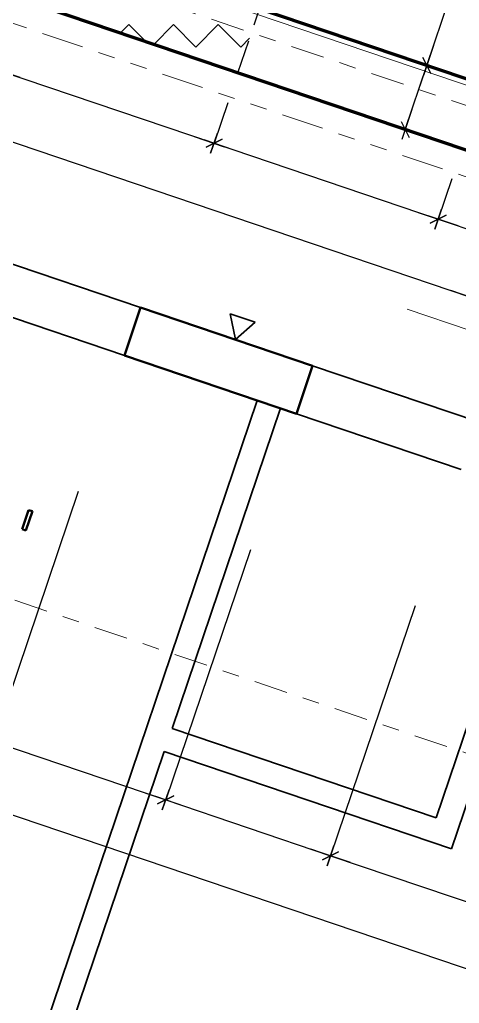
# Model space of a CAD drawing. Header units: metres. Extents: x 2661608 to 2661648.6, y 1209464.3 to 1209501.1.
# Drawn here: x 2661623.57 to 2661626.17, y 1209482.9 to 1209488.72 of the extents above; entities that cross this region are included whole.
import ezdxf

# ---------------------------------------------------------------- set-up
doc = ezdxf.new("R2010")
doc.units = ezdxf.units.M
for name, pattern in [('AUSGEZOGEN', [0]), ('GETRENNT2_S6', [0.3, 0.2, -0.1]), ('PHANTOM2_S8', [0.3, 0.2, -0.05, 0, -0.05]), ('PUNKT2_S9', [0.4, 0.25, -0.05, 0, -0.05, 0, -0.05])]:
    doc.linetypes.add(name, pattern=pattern)
for name, color, linetype, lineweight in [('TB_640', 7, 'AUSGEZOGEN', 25), ('TB_641', 7, 'AUSGEZOGEN', 25), ('TB_642', 7, 'AUSGEZOGEN', 25), ('TB_643', 7, 'AUSGEZOGEN', 25), ('TB_646', 7, 'AUSGEZOGEN', 25), ('TB_649', 7, 'AUSGEZOGEN', 25)]:
    doc.layers.add(name, color=color, linetype=linetype, lineweight=lineweight)

msp = doc.modelspace()

# ---------------------------------------------------------------- linework, layer by layer
at = {"color": 0, "linetype": 'ByBlock', "lineweight": -2}
for p, q in [((2661626.0194, 1209488.5695), (2661625.9593, 1209488.3919)), ((2661626.0385, 1209488.431), (2661625.9201, 1209488.4711)), ((2661625.9201, 1209488.4711), (2661626.0385, 1209488.431)), ((2661625.9392, 1209488.3327), (2661625.9994, 1209488.5103)), ((2661626.0028, 1209488.4035), (2661625.9558, 1209488.4986)), ((2661625.9558, 1209488.4986), (2661626.0028, 1209488.4035)), ((2661623.5722, 1209488.379), (2661623.3946, 1209488.4391)), ((2661625.8911, 1209488.1906), (2661625.831, 1209488.013)), ((2661625.8275, 1209488.1197), (2661625.8745, 1209488.0246)), ((2661625.7918, 1209488.0922), (2661625.9102, 1209488.0522)), ((2661624.6015, 1209488.0305), (2661624.7791, 1209487.9703)), ((2661624.8383, 1209487.9503), (2661624.6607, 1209488.0104)), ((2661624.6723, 1209487.9669), (2661624.7674, 1209488.0139)), ((2661624.7674, 1209488.0139), (2661624.6723, 1209487.9669)), ((2661624.6998, 1209487.9312), (2661624.7399, 1209488.0496)), ((2661624.7399, 1209488.0496), (2661624.6998, 1209487.9312)), ((2661626.0259, 1209487.4822), (2661626.066, 1209487.6006)), ((2661626.066, 1209487.6006), (2661626.0259, 1209487.4822)), ((2661625.9275, 1209487.5815), (2661626.1051, 1209487.5214)), ((2661626.1643, 1209487.5013), (2661625.9867, 1209487.5615)), ((2661625.9984, 1209487.5179), (2661626.0935, 1209487.5649)), ((2661626.0935, 1209487.5649), (2661625.9984, 1209487.5179)), ((2661626.1198, 1209487.1205), (2661626.2974, 1209487.0604)), ((2661624.4135, 1209484.0452), (2661624.4536, 1209484.1636)), ((2661624.4536, 1209484.1636), (2661624.4135, 1209484.0452)), ((2661624.3152, 1209484.1445), (2661624.4928, 1209484.0844)), ((2661624.5519, 1209484.0643), (2661624.3744, 1209484.1244)), ((2661624.386, 1209484.0809), (2661624.4811, 1209484.1279)), ((2661624.4811, 1209484.1279), (2661624.386, 1209484.0809)), ((2661625.2908, 1209483.8142), (2661625.4683, 1209483.754)), ((2661625.3891, 1209483.7149), (2661625.4292, 1209483.8333)), ((2661625.4292, 1209483.8333), (2661625.3891, 1209483.7149)), ((2661625.5275, 1209483.734), (2661625.35, 1209483.7941)), ((2661625.3616, 1209483.7506), (2661625.4567, 1209483.7976)), ((2661625.4567, 1209483.7976), (2661625.3616, 1209483.7506))]:
    msp.add_line(p, q, dxfattribs=at)
at = {"layer": 'TB_640', "color": 7, "linetype": 'PUNKT2_S9', "lineweight": 13, "transparency": 33554687}
for p, q in [((2661618.9222, 1209490.4181), (2661626.7365, 1209487.7724)), ((2661618.732, 1209490.3241), (2661626.8305, 1209487.5822))]:
    msp.add_line(p, q, dxfattribs=at)
at = {"layer": 'TB_641', "color": 7, "linetype": 'AUSGEZOGEN', "lineweight": 18, "transparency": 33554687}
msp.add_line((2661626.6167, 1209488.1983), (2661623.9173, 1209489.1123), dxfattribs=at)
at = {"layer": 'TB_641', "color": 7, "linetype": 'AUSGEZOGEN', "lineweight": 35, "transparency": 33554687}
for p, q in [((2661622.3152, 1209487.6857), (2661624.2853, 1209487.0187)), ((2661622.219, 1209487.4016), (2661624.1891, 1209486.7345)), ((2661624.9632, 1209486.9309), (2661624.8159, 1209486.9807)), ((2661624.8159, 1209486.9807), (2661624.8465, 1209486.8287)), ((2661624.8465, 1209486.8287), (2661624.9632, 1209486.9309)), ((2661626.2791, 1209486.3436), (2661625.3035, 1209486.6739)), ((2661624.9753, 1209486.4683), (2661621.8004, 1209477.0912)), ((2661624.4712, 1209484.5275), (2661625.1126, 1209486.4218)), ((2661625.2073, 1209486.3898), (2661626.1829, 1209486.0595)), ((2661626.0341, 1209483.9983), (2661626.6755, 1209485.8927)), ((2661626.8128, 1209485.8462), (2661626.1249, 1209483.8145)), ((2661624.4712, 1209484.5275), (2661626.0341, 1209483.9983)), ((2661624.4247, 1209484.3901), (2661623.5412, 1209481.7806)), ((2661626.1249, 1209483.8145), (2661624.4247, 1209484.3901))]:
    msp.add_line(p, q, dxfattribs=at)
at = {"layer": 'TB_641', "color": 7, "linetype": 'AUSGEZOGEN', "lineweight": 50, "transparency": 33554687}
for p, q in [((2661624.2853, 1209487.0187), (2661624.1891, 1209486.7345)), ((2661625.3035, 1209486.6739), (2661624.2853, 1209487.0187)), ((2661624.1891, 1209486.7345), (2661625.2073, 1209486.3898)), ((2661625.2073, 1209486.3898), (2661625.3035, 1209486.6739))]:
    msp.add_line(p, q, dxfattribs=at)
at = {"layer": 'TB_641', "color": 7, "linetype": 'AUSGEZOGEN', "lineweight": 25, "transparency": 33554687}
msp.add_line((2661624.9753, 1209486.4683), (2661625.1126, 1209486.4218), dxfattribs=at)
at = {"layer": 'TB_642', "color": 7, "linetype": 'AUSGEZOGEN', "lineweight": 70, "transparency": 33554687}
for p, q in [((2661626.7365, 1209487.7724), (2661618.9222, 1209490.4181)), ((2661626.628, 1209488.2315), (2661623.6917, 1209489.2256))]:
    msp.add_line(p, q, dxfattribs=at)
at = {"layer": 'TB_643', "color": 7, "linetype": 'PHANTOM2_S8', "lineweight": 18, "transparency": 33554687}
for p, q in [((2661613.8118, 1209492.4123), (2661645.8408, 1209481.5681)), ((2661612.6477, 1209488.974), (2661644.6767, 1209478.1298))]:
    msp.add_line(p, q, dxfattribs=at)
at = {"layer": 'TB_646', "color": 7, "linetype": 'GETRENNT2_S6', "lineweight": 25, "transparency": 33554687}
for p, q in [((2661618.9222, 1209490.4181), (2661624.8611, 1209488.4074)), ((2661624.8611, 1209488.4074), (2661624.9893, 1209488.7862))]:
    msp.add_line(p, q, dxfattribs=at)
at = {"layer": 'TB_646', "color": 7, "linetype": 'AUSGEZOGEN', "lineweight": 18, "transparency": 33554687}
for p, q in [((2661624.1652, 1209488.643), (2661624.2148, 1209488.6925)), ((2661624.3151, 1209488.5922), (2661624.2148, 1209488.6925)), ((2661624.3633, 1209488.5759), (2661624.48, 1209488.6925)), ((2661624.6125, 1209488.5599), (2661624.48, 1209488.6925)), ((2661624.6125, 1209488.5599), (2661624.7451, 1209488.6925)), ((2661624.8777, 1209488.5599), (2661624.7451, 1209488.6925)), ((2661624.8777, 1209488.5599), (2661624.9306, 1209488.6129))]:
    msp.add_line(p, q, dxfattribs=at)
at = {"layer": 'TB_649', "color": 7, "linetype": 'AUSGEZOGEN', "lineweight": 25, "transparency": 33554687}
for p, q in [((2661625.9793, 1209488.4511), (2661626.6143, 1209490.3265)), ((2661623.4538, 1209488.419), (2661624.7199, 1209487.9904)), ((2661625.851, 1209488.0722), (2661625.9793, 1209488.4511)), ((2661625.9793, 1209488.4511), (2661625.9793, 1209488.4511)), ((2661625.9793, 1209488.4511), (2661625.9793, 1209488.4511)), ((2661624.8007, 1209488.229), (2661624.7199, 1209487.9904)), ((2661624.8007, 1209488.229), (2661624.7199, 1209487.9904)), ((2661623.3114, 1209488.0713), (2661626.2382, 1209487.0804)), ((2661625.851, 1209488.0722), (2661625.851, 1209488.0722)), ((2661624.7199, 1209487.9904), (2661626.0459, 1209487.5414)), ((2661626.1264, 1209487.779), (2661626.0459, 1209487.5414)), ((2661626.1264, 1209487.779), (2661626.0459, 1209487.5414)), ((2661626.0459, 1209487.5414), (2661626.5953, 1209487.3554)), ((2661617.4509, 1209486.0726), (2661628.4383, 1209482.3526)), ((2661623.9163, 1209485.9289), (2661623.4153, 1209484.4491)), ((2661623.9163, 1209485.9289), (2661623.4153, 1209484.4491)), ((2661624.9346, 1209485.5842), (2661624.4336, 1209484.1044)), ((2661624.9346, 1209485.5842), (2661624.4336, 1209484.1044)), ((2661625.9102, 1209485.2539), (2661625.4092, 1209483.7741)), ((2661625.9102, 1209485.2539), (2661625.4092, 1209483.7741)), ((2661623.4153, 1209484.4491), (2661624.4336, 1209484.1044)), ((2661624.4336, 1209484.1044), (2661625.4092, 1209483.7741)), ((2661625.4092, 1209483.7741), (2661626.3232, 1209483.4646))]:
    msp.add_line(p, q, dxfattribs=at)
at = {"layer": 'TB_649', "color": 7, "linetype": 'AUSGEZOGEN', "lineweight": 18, "transparency": 33554687}
msp.add_line((2661625.8621, 1209487.0092), (2661626.2366, 1209486.8824), dxfattribs=at)
at = {"layer": 'TB_649', "color": 7, "linetype": 'AUSGEZOGEN', "lineweight": 50, "transparency": 33554687}
for p, q in [((2661623.5833, 1209485.7064), (2661623.6218, 1209485.8201)), ((2661623.6061, 1209485.6987), (2661623.6445, 1209485.8124)), ((2661623.6218, 1209485.8201), (2661623.6445, 1209485.8124)), ((2661623.6061, 1209485.6987), (2661623.5833, 1209485.7064))]:
    msp.add_line(p, q, dxfattribs=at)

doc.saveas('drawing.dxf')
